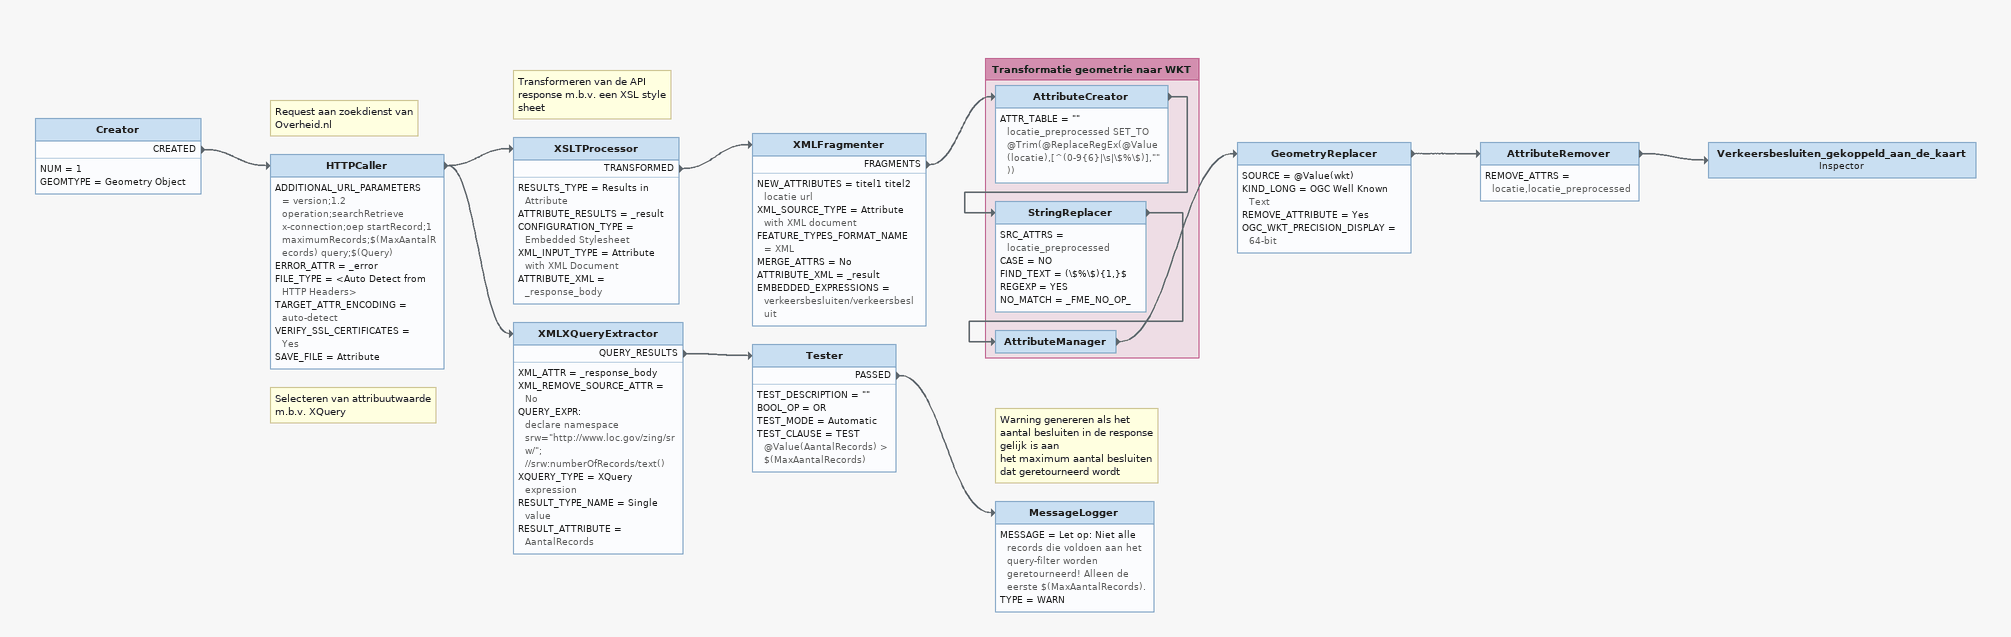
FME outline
Creator
    NUM = 1
    GEOMTYPE = Geometry Object
    CREATED -> HTTPCaller
Note: Request aan zoekdienst van Overheid.nl
HTTPCaller
    ADDITIONAL_URL_PARAMETERS = version;1.2 operation;searchRetrieve x-connection;oep startRecord;1 maximumRecords;$(MaxAantalRecords) query;$(Query)
    ERROR_ATTR = _error
    FILE_TYPE = <Auto Detect from HTTP Headers>
    TARGET_ATTR_ENCODING = auto-detect
    VERIFY_SSL_CERTIFICATES = Yes
    SAVE_FILE = Attribute
    -> XSLTProcessor
    -> XMLXQueryExtractor
Note: Transformeren van de API response m.b.v. een XSL style sheet
XSLTProcessor
    RESULTS_TYPE = Results in Attribute
    ATTRIBUTE_RESULTS = _result
    CONFIGURATION_TYPE = Embedded Stylesheet
    XML_INPUT_TYPE = Attribute with XML Document
    ATTRIBUTE_XML = _response_body
    TRANSFORMED -> XMLFragmenter
XMLFragmenter
    NEW_ATTRIBUTES = titel1 titel2 locatie url
    XML_SOURCE_TYPE = Attribute with XML document
    FEATURE_TYPES_FORMAT_NAME = XML
    MERGE_ATTRS = No
    ATTRIBUTE_XML = _result
    EMBEDDED_EXPRESSIONS = verkeersbesluiten/verkeersbesluit
    FRAGMENTS -> AttributeCreator
GeometryReplacer
    SOURCE = @Value(wkt)
    KIND_LONG = OGC Well Known Text
    REMOVE_ATTRIBUTE = Yes
    OGC_WKT_PRECISION_DISPLAY = 64-bit
    -> AttributeRemover
AttributeRemover
    REMOVE_ATTRS = locatie,locatie_preprocessed
    -> Verkeersbesluiten_gekoppeld_aan_de_kaart
Verkeersbesluiten_gekoppeld_aan_de_kaart: Inspector
Note: Selecteren van attribuutwaarde m.b.v. XQuery
XMLXQueryExtractor
    XML_ATTR = _response_body
    XML_REMOVE_SOURCE_ATTR = No
    QUERY_EXPR:
      declare namespace srw="http://www.loc.gov/zing/srw/";
      //srw:numberOfRecords/text()
    XQUERY_TYPE = XQuery expression
    RESULT_TYPE_NAME = Single value
    RESULT_ATTRIBUTE = AantalRecords
    QUERY_RESULTS -> Tester
Tester
    TEST_DESCRIPTION = ""
    BOOL_OP = OR
    TEST_MODE = Automatic
    TEST_CLAUSE = TEST @Value(AantalRecords) > $(MaxAantalRecords)
    PASSED -> MessageLogger
Note: Warning genereren als het aantal besluiten in de response gelijk is aan / het maximum aantal besluiten dat geretourneerd wordt
MessageLogger
    MESSAGE = Let op: Niet alle records die voldoen aan het query-filter worden geretourneerd! Alleen de eerste $(MaxAantalRecords).
    TYPE = WARN

Bookmark: Transformatie geometrie naar WKT
AttributeCreator
    ATTR_TABLE = "" locatie_preprocessed SET_TO @Trim(@ReplaceRegEx(@Value(locatie),[^(0-9{6}|\s|\$%\$)],""))
    -> StringReplacer
StringReplacer
    SRC_ATTRS = locatie_preprocessed
    CASE = NO
    FIND_TEXT = (\$%\$){1,}$
    REGEXP = YES
    NO_MATCH = _FME_NO_OP_
    -> AttributeManager
AttributeManager
    -> GeometryReplacer
